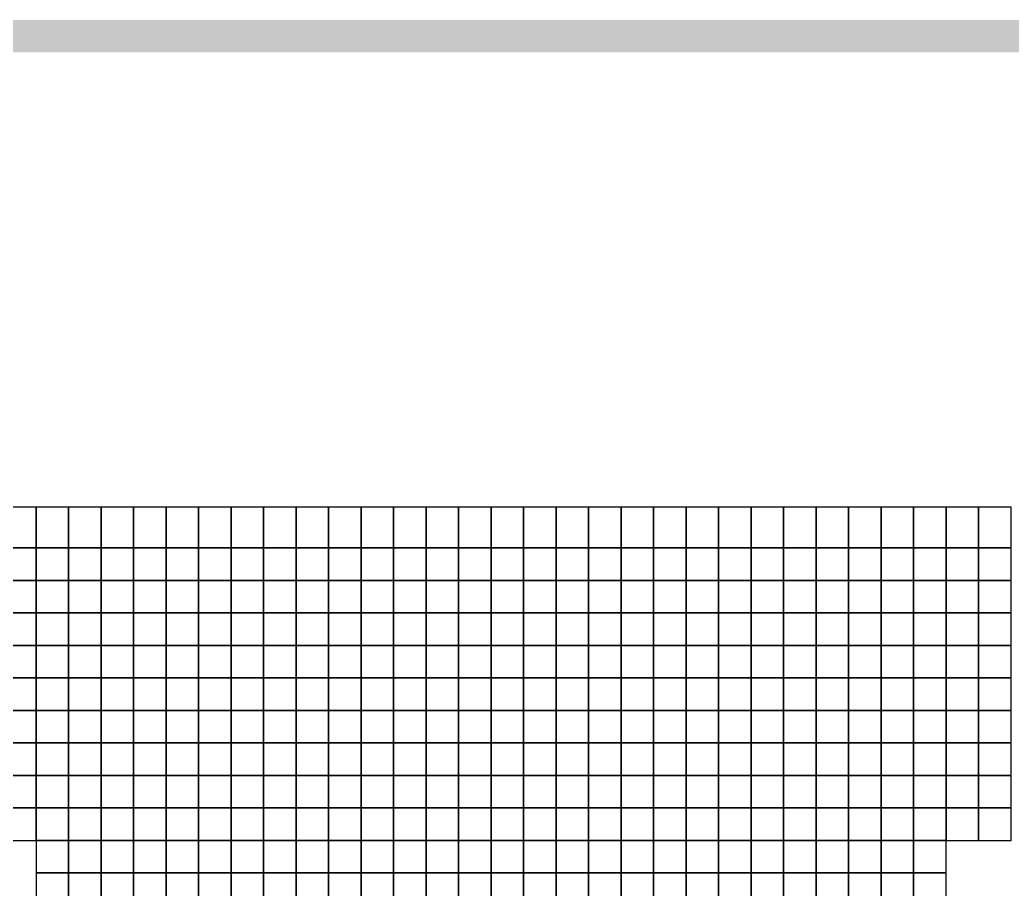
# Model space of a CAD drawing. Extents: x -2.8 to 74.5, y -0.2 to 18.4.
# Drawn here: x 30.07 to 36.2, y 11.9 to 17.25 of the extents above; entities that cross this region are included whole.
import ezdxf

# ---------------------------------------------------------------- set-up
doc = ezdxf.new("R2010")
doc.units = 0
doc.header["$MEASUREMENT"] = 0
doc.layers.add('layer_elements', color=7, linetype='Continuous')
doc.layers.add('layer_result_palette', color=7, linetype='Continuous')

msp = doc.modelspace()

# ---------------------------------------------------------------- linework, layer by layer
at = {"layer": 'layer_elements', "color": 171, "true_color": 0x8080ff}
for points in [[(29.97, 14), (30.17, 14), (30.17, 14.25), (29.97, 14.25)], [(30.17, 14), (30.37, 14), (30.37, 14.25), (30.17, 14.25)], [(30.37, 14), (30.57, 14), (30.57, 14.25), (30.37, 14.25)], [(30.57, 14), (30.77, 14), (30.77, 14.25), (30.57, 14.25)], [(30.77, 14), (30.97, 14), (30.97, 14.25), (30.77, 14.25)], [(30.97, 14), (31.17, 14), (31.17, 14.25), (30.97, 14.25)], [(31.17, 14), (31.37, 14), (31.37, 14.25), (31.17, 14.25)], [(31.37, 14), (31.57, 14), (31.57, 14.25), (31.37, 14.25)], [(31.57, 14), (31.77, 14), (31.77, 14.25), (31.57, 14.25)], [(31.77, 14), (31.97, 14), (31.97, 14.25), (31.77, 14.25)], [(31.97, 14), (32.17, 14), (32.17, 14.25), (31.97, 14.25)], [(32.17, 14), (32.37, 14), (32.37, 14.25), (32.17, 14.25)], [(32.37, 14), (32.57, 14), (32.57, 14.25), (32.37, 14.25)], [(32.57, 14), (32.77, 14), (32.77, 14.25), (32.57, 14.25)], [(32.77, 14), (32.97, 14), (32.97, 14.25), (32.77, 14.25)], [(32.97, 14), (33.17, 14), (33.17, 14.25), (32.97, 14.25)], [(33.17, 14), (33.37, 14), (33.37, 14.25), (33.17, 14.25)], [(33.37, 14), (33.57, 14), (33.57, 14.25), (33.37, 14.25)], [(33.57, 14), (33.77, 14), (33.77, 14.25), (33.57, 14.25)], [(33.77, 14), (33.97, 14), (33.97, 14.25), (33.77, 14.25)], [(33.97, 14), (34.17, 14), (34.17, 14.25), (33.97, 14.25)], [(34.17, 14), (34.37, 14), (34.37, 14.25), (34.17, 14.25)], [(34.37, 14), (34.57, 14), (34.57, 14.25), (34.37, 14.25)], [(34.57, 14), (34.77, 14), (34.77, 14.25), (34.57, 14.25)], [(34.77, 14), (34.97, 14), (34.97, 14.25), (34.77, 14.25)], [(34.97, 14), (35.17, 14), (35.17, 14.25), (34.97, 14.25)], [(35.17, 14), (35.37, 14), (35.37, 14.25), (35.17, 14.25)], [(35.37, 14), (35.57, 14), (35.57, 14.25), (35.37, 14.25)], [(35.57, 14), (35.77, 14), (35.77, 14.25), (35.57, 14.25)], [(35.77, 14), (35.97, 14), (35.97, 14.25), (35.77, 14.25)], [(35.97, 14), (36.17, 14), (36.17, 14.25), (35.97, 14.25)], [(29.97, 13.8), (30.17, 13.8), (30.17, 14), (29.97, 14)], [(30.17, 13.8), (30.37, 13.8), (30.37, 14), (30.17, 14)], [(30.37, 13.8), (30.57, 13.8), (30.57, 14), (30.37, 14)], [(30.57, 13.8), (30.77, 13.8), (30.77, 14), (30.57, 14)], [(30.77, 13.8), (30.97, 13.8), (30.97, 14), (30.77, 14)], [(30.97, 13.8), (31.17, 13.8), (31.17, 14), (30.97, 14)], [(31.17, 13.8), (31.37, 13.8), (31.37, 14), (31.17, 14)], [(31.37, 13.8), (31.57, 13.8), (31.57, 14), (31.37, 14)], [(31.57, 13.8), (31.77, 13.8), (31.77, 14), (31.57, 14)], [(31.77, 13.8), (31.97, 13.8), (31.97, 14), (31.77, 14)], [(31.97, 13.8), (32.17, 13.8), (32.17, 14), (31.97, 14)], [(32.17, 13.8), (32.37, 13.8), (32.37, 14), (32.17, 14)], [(32.37, 13.8), (32.57, 13.8), (32.57, 14), (32.37, 14)], [(32.57, 13.8), (32.77, 13.8), (32.77, 14), (32.57, 14)], [(32.77, 13.8), (32.97, 13.8), (32.97, 14), (32.77, 14)], [(32.97, 13.8), (33.17, 13.8), (33.17, 14), (32.97, 14)], [(33.17, 13.8), (33.37, 13.8), (33.37, 14), (33.17, 14)], [(33.37, 13.8), (33.57, 13.8), (33.57, 14), (33.37, 14)], [(33.57, 13.8), (33.77, 13.8), (33.77, 14), (33.57, 14)], [(33.77, 13.8), (33.97, 13.8), (33.97, 14), (33.77, 14)], [(33.97, 13.8), (34.17, 13.8), (34.17, 14), (33.97, 14)], [(34.17, 13.8), (34.37, 13.8), (34.37, 14), (34.17, 14)], [(34.37, 13.8), (34.57, 13.8), (34.57, 14), (34.37, 14)], [(34.57, 13.8), (34.77, 13.8), (34.77, 14), (34.57, 14)], [(34.77, 13.8), (34.97, 13.8), (34.97, 14), (34.77, 14)], [(34.97, 13.8), (35.17, 13.8), (35.17, 14), (34.97, 14)], [(35.17, 13.8), (35.37, 13.8), (35.37, 14), (35.17, 14)], [(35.37, 13.8), (35.57, 13.8), (35.57, 14), (35.37, 14)], [(35.57, 13.8), (35.77, 13.8), (35.77, 14), (35.57, 14)], [(35.77, 13.8), (35.97, 13.8), (35.97, 14), (35.77, 14)], [(35.97, 13.8), (36.17, 13.8), (36.17, 14), (35.97, 14)], [(29.97, 13.6), (30.17, 13.6), (30.17, 13.8), (29.97, 13.8)], [(30.17, 13.6), (30.37, 13.6), (30.37, 13.8), (30.17, 13.8)], [(30.37, 13.6), (30.57, 13.6), (30.57, 13.8), (30.37, 13.8)], [(30.57, 13.6), (30.77, 13.6), (30.77, 13.8), (30.57, 13.8)], [(30.77, 13.6), (30.97, 13.6), (30.97, 13.8), (30.77, 13.8)], [(30.97, 13.6), (31.17, 13.6), (31.17, 13.8), (30.97, 13.8)], [(31.17, 13.6), (31.37, 13.6), (31.37, 13.8), (31.17, 13.8)], [(31.37, 13.6), (31.57, 13.6), (31.57, 13.8), (31.37, 13.8)], [(31.57, 13.6), (31.77, 13.6), (31.77, 13.8), (31.57, 13.8)], [(31.77, 13.6), (31.97, 13.6), (31.97, 13.8), (31.77, 13.8)], [(31.97, 13.6), (32.17, 13.6), (32.17, 13.8), (31.97, 13.8)], [(32.17, 13.6), (32.37, 13.6), (32.37, 13.8), (32.17, 13.8)], [(32.37, 13.6), (32.57, 13.6), (32.57, 13.8), (32.37, 13.8)], [(32.57, 13.6), (32.77, 13.6), (32.77, 13.8), (32.57, 13.8)], [(32.77, 13.6), (32.97, 13.6), (32.97, 13.8), (32.77, 13.8)], [(32.97, 13.6), (33.17, 13.6), (33.17, 13.8), (32.97, 13.8)], [(33.17, 13.6), (33.37, 13.6), (33.37, 13.8), (33.17, 13.8)], [(33.37, 13.6), (33.57, 13.6), (33.57, 13.8), (33.37, 13.8)], [(33.57, 13.6), (33.77, 13.6), (33.77, 13.8), (33.57, 13.8)], [(33.77, 13.6), (33.97, 13.6), (33.97, 13.8), (33.77, 13.8)], [(33.97, 13.6), (34.17, 13.6), (34.17, 13.8), (33.97, 13.8)], [(34.17, 13.6), (34.37, 13.6), (34.37, 13.8), (34.17, 13.8)], [(34.37, 13.6), (34.57, 13.6), (34.57, 13.8), (34.37, 13.8)], [(34.57, 13.6), (34.77, 13.6), (34.77, 13.8), (34.57, 13.8)], [(34.77, 13.6), (34.97, 13.6), (34.97, 13.8), (34.77, 13.8)], [(34.97, 13.6), (35.17, 13.6), (35.17, 13.8), (34.97, 13.8)], [(35.17, 13.6), (35.37, 13.6), (35.37, 13.8), (35.17, 13.8)], [(35.37, 13.6), (35.57, 13.6), (35.57, 13.8), (35.37, 13.8)], [(35.57, 13.6), (35.77, 13.6), (35.77, 13.8), (35.57, 13.8)], [(35.77, 13.6), (35.97, 13.6), (35.97, 13.8), (35.77, 13.8)], [(35.97, 13.6), (36.17, 13.6), (36.17, 13.8), (35.97, 13.8)], [(29.97, 13.4), (30.17, 13.4), (30.17, 13.6), (29.97, 13.6)], [(30.17, 13.4), (30.37, 13.4), (30.37, 13.6), (30.17, 13.6)], [(30.37, 13.4), (30.57, 13.4), (30.57, 13.6), (30.37, 13.6)], [(30.57, 13.4), (30.77, 13.4), (30.77, 13.6), (30.57, 13.6)], [(30.77, 13.4), (30.97, 13.4), (30.97, 13.6), (30.77, 13.6)], [(30.97, 13.4), (31.17, 13.4), (31.17, 13.6), (30.97, 13.6)], [(31.17, 13.4), (31.37, 13.4), (31.37, 13.6), (31.17, 13.6)], [(31.37, 13.4), (31.57, 13.4), (31.57, 13.6), (31.37, 13.6)], [(31.57, 13.4), (31.77, 13.4), (31.77, 13.6), (31.57, 13.6)], [(31.77, 13.4), (31.97, 13.4), (31.97, 13.6), (31.77, 13.6)], [(31.97, 13.4), (32.17, 13.4), (32.17, 13.6), (31.97, 13.6)], [(32.17, 13.4), (32.37, 13.4), (32.37, 13.6), (32.17, 13.6)], [(32.37, 13.4), (32.57, 13.4), (32.57, 13.6), (32.37, 13.6)], [(32.57, 13.4), (32.77, 13.4), (32.77, 13.6), (32.57, 13.6)], [(32.77, 13.4), (32.97, 13.4), (32.97, 13.6), (32.77, 13.6)], [(32.97, 13.4), (33.17, 13.4), (33.17, 13.6), (32.97, 13.6)], [(33.17, 13.4), (33.37, 13.4), (33.37, 13.6), (33.17, 13.6)], [(33.37, 13.4), (33.57, 13.4), (33.57, 13.6), (33.37, 13.6)], [(33.57, 13.4), (33.77, 13.4), (33.77, 13.6), (33.57, 13.6)], [(33.77, 13.4), (33.97, 13.4), (33.97, 13.6), (33.77, 13.6)], [(33.97, 13.4), (34.17, 13.4), (34.17, 13.6), (33.97, 13.6)], [(34.17, 13.4), (34.37, 13.4), (34.37, 13.6), (34.17, 13.6)], [(34.37, 13.4), (34.57, 13.4), (34.57, 13.6), (34.37, 13.6)], [(34.57, 13.4), (34.77, 13.4), (34.77, 13.6), (34.57, 13.6)], [(34.77, 13.4), (34.97, 13.4), (34.97, 13.6), (34.77, 13.6)], [(34.97, 13.4), (35.17, 13.4), (35.17, 13.6), (34.97, 13.6)], [(35.17, 13.4), (35.37, 13.4), (35.37, 13.6), (35.17, 13.6)], [(35.37, 13.4), (35.57, 13.4), (35.57, 13.6), (35.37, 13.6)], [(35.57, 13.4), (35.77, 13.4), (35.77, 13.6), (35.57, 13.6)], [(31.17, 13.2), (31.37, 13.2), (31.37, 13.4), (31.17, 13.4)], [(31.37, 13.2), (31.57, 13.2), (31.57, 13.4), (31.37, 13.4)], [(31.57, 13.2), (31.77, 13.2), (31.77, 13.4), (31.57, 13.4)], [(31.77, 13.2), (31.97, 13.2), (31.97, 13.4), (31.77, 13.4)], [(31.97, 13.2), (32.17, 13.2), (32.17, 13.4), (31.97, 13.4)], [(32.17, 13.2), (32.37, 13.2), (32.37, 13.4), (32.17, 13.4)], [(32.37, 13.2), (32.57, 13.2), (32.57, 13.4), (32.37, 13.4)], [(32.57, 13.2), (32.77, 13.2), (32.77, 13.4), (32.57, 13.4)], [(32.77, 13.2), (32.97, 13.2), (32.97, 13.4), (32.77, 13.4)], [(32.97, 13.2), (33.17, 13.2), (33.17, 13.4), (32.97, 13.4)], [(33.17, 13.2), (33.37, 13.2), (33.37, 13.4), (33.17, 13.4)], [(33.37, 13.2), (33.57, 13.2), (33.57, 13.4), (33.37, 13.4)], [(33.57, 13.2), (33.77, 13.2), (33.77, 13.4), (33.57, 13.4)], [(33.77, 13.2), (33.97, 13.2), (33.97, 13.4), (33.77, 13.4)], [(33.97, 13.2), (34.17, 13.2), (34.17, 13.4), (33.97, 13.4)], [(34.17, 13.2), (34.37, 13.2), (34.37, 13.4), (34.17, 13.4)], [(34.37, 13.2), (34.57, 13.2), (34.57, 13.4), (34.37, 13.4)], [(34.57, 13.2), (34.77, 13.2), (34.77, 13.4), (34.57, 13.4)], [(34.77, 13.2), (34.97, 13.2), (34.97, 13.4), (34.77, 13.4)], [(34.97, 13.2), (35.17, 13.2), (35.17, 13.4), (34.97, 13.4)], [(35.17, 13.2), (35.37, 13.2), (35.37, 13.4), (35.17, 13.4)], [(35.37, 13.2), (35.57, 13.2), (35.57, 13.4), (35.37, 13.4)], [(31.37, 13), (31.57, 13), (31.57, 13.2), (31.37, 13.2)], [(31.97, 13), (32.17, 13), (32.17, 13.2), (31.97, 13.2)], [(32.17, 13), (32.37, 13), (32.37, 13.2), (32.17, 13.2)], [(32.37, 13), (32.57, 13), (32.57, 13.2), (32.37, 13.2)], [(32.57, 13), (32.77, 13), (32.77, 13.2), (32.57, 13.2)], [(32.77, 13), (32.97, 13), (32.97, 13.2), (32.77, 13.2)], [(32.97, 13), (33.17, 13), (33.17, 13.2), (32.97, 13.2)], [(33.17, 13), (33.37, 13), (33.37, 13.2), (33.17, 13.2)], [(33.37, 13), (33.57, 13), (33.57, 13.2), (33.37, 13.2)], [(32.37, 12.8), (32.57, 12.8), (32.57, 13), (32.37, 13)], [(32.57, 12.8), (32.77, 12.8), (32.77, 13), (32.57, 13)], [(32.77, 12.8), (32.97, 12.8), (32.97, 13), (32.77, 13)], [(32.97, 12.8), (33.17, 12.8), (33.17, 13), (32.97, 13)], [(35.97, 12.2), (36.17, 12.2), (36.17, 12.4, 0), (35.97, 12.4, 0)]]:
    msp.add_3dface(points, dxfattribs=at)
at = {"layer": 'layer_elements', "color": 51, "true_color": 0xffff73}
for points in [[(35.77, 13.4), (35.97, 13.4), (35.97, 13.6), (35.77, 13.6)], [(35.97, 13.4), (36.17, 13.4), (36.17, 13.6), (35.97, 13.6)], [(29.97, 13.2), (30.17, 13.2), (30.17, 13.4), (29.97, 13.4)], [(30.17, 13.2), (30.37, 13.2), (30.37, 13.4), (30.17, 13.4)], [(30.37, 13.2), (30.57, 13.2), (30.57, 13.4), (30.37, 13.4)], [(30.57, 13.2), (30.77, 13.2), (30.77, 13.4), (30.57, 13.4)], [(30.77, 13.2), (30.97, 13.2), (30.97, 13.4), (30.77, 13.4)], [(30.97, 13.2), (31.17, 13.2), (31.17, 13.4), (30.97, 13.4)], [(35.57, 13.2), (35.77, 13.2), (35.77, 13.4), (35.57, 13.4)], [(35.77, 13.2), (35.97, 13.2), (35.97, 13.4), (35.77, 13.4)], [(35.97, 13.2), (36.17, 13.2), (36.17, 13.4), (35.97, 13.4)], [(29.97, 13), (30.17, 13), (30.17, 13.2), (29.97, 13.2)], [(30.17, 13), (30.37, 13), (30.37, 13.2), (30.17, 13.2)], [(30.37, 13), (30.57, 13), (30.57, 13.2), (30.37, 13.2)], [(30.57, 13), (30.77, 13), (30.77, 13.2), (30.57, 13.2)], [(30.77, 13), (30.97, 13), (30.97, 13.2), (30.77, 13.2)], [(30.97, 13), (31.17, 13), (31.17, 13.2), (30.97, 13.2)], [(31.17, 13), (31.37, 13), (31.37, 13.2), (31.17, 13.2)], [(31.57, 13), (31.77, 13), (31.77, 13.2), (31.57, 13.2)], [(31.77, 13), (31.97, 13), (31.97, 13.2), (31.77, 13.2)], [(33.57, 13), (33.77, 13), (33.77, 13.2), (33.57, 13.2)], [(33.77, 13), (33.97, 13), (33.97, 13.2), (33.77, 13.2)], [(33.97, 13), (34.17, 13), (34.17, 13.2), (33.97, 13.2)], [(34.17, 13), (34.37, 13), (34.37, 13.2), (34.17, 13.2)], [(34.37, 13), (34.57, 13), (34.57, 13.2), (34.37, 13.2)], [(34.57, 13), (34.77, 13), (34.77, 13.2), (34.57, 13.2)], [(34.77, 13), (34.97, 13), (34.97, 13.2), (34.77, 13.2)], [(34.97, 13), (35.17, 13), (35.17, 13.2), (34.97, 13.2)], [(35.17, 13), (35.37, 13), (35.37, 13.2), (35.17, 13.2)], [(35.37, 13), (35.57, 13), (35.57, 13.2), (35.37, 13.2)], [(35.57, 13), (35.77, 13), (35.77, 13.2), (35.57, 13.2)], [(35.77, 13), (35.97, 13), (35.97, 13.2), (35.77, 13.2)], [(30.77, 12.8), (30.97, 12.8), (30.97, 13), (30.77, 13)], [(30.97, 12.8), (31.17, 12.8), (31.17, 13), (30.97, 13)], [(31.17, 12.8), (31.37, 12.8), (31.37, 13), (31.17, 13)], [(31.37, 12.8), (31.57, 12.8), (31.57, 13), (31.37, 13)], [(31.57, 12.8), (31.77, 12.8), (31.77, 13), (31.57, 13)], [(31.77, 12.8), (31.97, 12.8), (31.97, 13), (31.77, 13)], [(31.97, 12.8), (32.17, 12.8), (32.17, 13), (31.97, 13)], [(32.17, 12.8), (32.37, 12.8), (32.37, 13), (32.17, 13)], [(33.17, 12.8), (33.37, 12.8), (33.37, 13), (33.17, 13)], [(33.37, 12.8), (33.57, 12.8), (33.57, 13), (33.37, 13)], [(33.57, 12.8), (33.77, 12.8), (33.77, 13), (33.57, 13)], [(33.77, 12.8), (33.97, 12.8), (33.97, 13), (33.77, 13)], [(33.97, 12.8), (34.17, 12.8), (34.17, 13), (33.97, 13)], [(34.17, 12.8), (34.37, 12.8), (34.37, 13), (34.17, 13)], [(34.37, 12.8), (34.57, 12.8), (34.57, 13), (34.37, 13)], [(34.57, 12.8), (34.77, 12.8), (34.77, 13), (34.57, 13)], [(34.77, 12.8), (34.97, 12.8), (34.97, 13), (34.77, 13)], [(30.97, 12.6), (31.17, 12.6), (31.17, 12.8), (30.97, 12.8)], [(31.17, 12.6), (31.37, 12.6), (31.37, 12.8), (31.17, 12.8)], [(31.37, 12.6), (31.57, 12.6), (31.57, 12.8), (31.37, 12.8)], [(31.57, 12.6), (31.77, 12.6), (31.77, 12.8), (31.57, 12.8)], [(31.77, 12.6), (31.97, 12.6), (31.97, 12.8), (31.77, 12.8)], [(31.97, 12.6), (32.17, 12.6), (32.17, 12.8), (31.97, 12.8)], [(32.17, 12.6), (32.37, 12.6), (32.37, 12.8), (32.17, 12.8)], [(32.37, 12.6), (32.57, 12.6), (32.57, 12.8), (32.37, 12.8)], [(32.57, 12.6), (32.77, 12.6), (32.77, 12.8), (32.57, 12.8)], [(32.77, 12.6), (32.97, 12.6), (32.97, 12.8), (32.77, 12.8)], [(32.97, 12.6), (33.17, 12.6), (33.17, 12.8), (32.97, 12.8)], [(33.17, 12.6), (33.37, 12.6), (33.37, 12.8), (33.17, 12.8)], [(33.37, 12.6), (33.57, 12.6), (33.57, 12.8), (33.37, 12.8)], [(33.57, 12.6), (33.77, 12.6), (33.77, 12.8), (33.57, 12.8)], [(33.77, 12.6), (33.97, 12.6), (33.97, 12.8), (33.77, 12.8)], [(33.97, 12.6), (34.17, 12.6), (34.17, 12.8), (33.97, 12.8)], [(34.17, 12.6), (34.37, 12.6), (34.37, 12.8), (34.17, 12.8)], [(34.37, 12.6), (34.57, 12.6), (34.57, 12.8), (34.37, 12.8)], [(34.57, 12.6), (34.77, 12.6), (34.77, 12.8), (34.57, 12.8)], [(34.77, 12.6), (34.97, 12.6), (34.97, 12.8), (34.77, 12.8)], [(30.97, 12.4), (31.17, 12.4), (31.17, 12.6), (30.97, 12.6)], [(31.17, 12.4), (31.37, 12.4), (31.37, 12.6), (31.17, 12.6)], [(31.37, 12.4), (31.57, 12.4), (31.57, 12.6), (31.37, 12.6)], [(31.57, 12.4), (31.77, 12.4), (31.77, 12.6), (31.57, 12.6)], [(31.77, 12.4), (31.97, 12.4), (31.97, 12.6), (31.77, 12.6)], [(31.97, 12.4), (32.17, 12.4), (32.17, 12.6), (31.97, 12.6)], [(32.17, 12.4), (32.37, 12.4), (32.37, 12.6), (32.17, 12.6)], [(32.37, 12.4), (32.57, 12.4), (32.57, 12.6), (32.37, 12.6)], [(32.57, 12.4), (32.77, 12.4), (32.77, 12.6), (32.57, 12.6)], [(32.77, 12.4), (32.97, 12.4), (32.97, 12.6), (32.77, 12.6)], [(32.97, 12.4), (33.17, 12.4), (33.17, 12.6), (32.97, 12.6)], [(33.17, 12.4), (33.37, 12.4), (33.37, 12.6), (33.17, 12.6)], [(33.37, 12.4), (33.57, 12.4), (33.57, 12.6), (33.37, 12.6)], [(33.57, 12.4), (33.77, 12.4), (33.77, 12.6), (33.57, 12.6)], [(33.77, 12.4), (33.97, 12.4), (33.97, 12.6), (33.77, 12.6)], [(33.97, 12.4), (34.17, 12.4), (34.17, 12.6), (33.97, 12.6)], [(34.17, 12.4), (34.37, 12.4), (34.37, 12.6), (34.17, 12.6)], [(34.37, 12.4), (34.57, 12.4), (34.57, 12.6), (34.37, 12.6)], [(34.57, 12.4), (34.77, 12.4), (34.77, 12.6), (34.57, 12.6)], [(35.97, 12.4, 0), (36.17, 12.4, 0), (36.17, 12.6), (35.97, 12.6)], [(30.97, 12.2), (31.17, 12.2), (31.17, 12.4), (30.97, 12.4)], [(31.17, 12.2), (31.37, 12.2), (31.37, 12.4), (31.17, 12.4)], [(31.37, 12.2), (31.57, 12.2), (31.57, 12.4), (31.37, 12.4)], [(31.57, 12.2), (31.77, 12.2), (31.77, 12.4), (31.57, 12.4)], [(31.77, 12.2), (31.97, 12.2), (31.97, 12.4), (31.77, 12.4)], [(31.97, 12.2), (32.17, 12.2), (32.17, 12.4), (31.97, 12.4)], [(32.17, 12.2), (32.37, 12.2), (32.37, 12.4), (32.17, 12.4)], [(32.37, 12.2), (32.57, 12.2), (32.57, 12.4), (32.37, 12.4)], [(32.57, 12.2), (32.77, 12.2), (32.77, 12.4), (32.57, 12.4)], [(32.77, 12.2), (32.97, 12.2), (32.97, 12.4), (32.77, 12.4)], [(32.97, 12.2), (33.17, 12.2), (33.17, 12.4), (32.97, 12.4)], [(33.17, 12.2), (33.37, 12.2), (33.37, 12.4), (33.17, 12.4)], [(33.37, 12.2), (33.57, 12.2), (33.57, 12.4), (33.37, 12.4)], [(33.57, 12.2), (33.77, 12.2), (33.77, 12.4), (33.57, 12.4)], [(33.77, 12.2), (33.97, 12.2), (33.97, 12.4), (33.77, 12.4)], [(33.97, 12.2), (34.17, 12.2), (34.17, 12.4), (33.97, 12.4)], [(34.17, 12.2), (34.37, 12.2), (34.37, 12.4), (34.17, 12.4)], [(34.37, 12.2), (34.57, 12.2), (34.57, 12.4), (34.37, 12.4)], [(34.57, 12.2), (34.77, 12.2), (34.77, 12.4), (34.57, 12.4)], [(30.17, 12), (30.37, 12, 0), (30.37, 12.2, 0), (30.17, 12.2)], [(30.37, 12, 0), (30.57, 12), (30.57, 12.2), (30.37, 12.2, 0)], [(30.57, 12), (30.77, 12), (30.77, 12.2), (30.57, 12.2)], [(30.77, 12), (30.97, 12), (30.97, 12.2), (30.77, 12.2)], [(30.97, 12), (31.17, 12), (31.17, 12.2), (30.97, 12.2)], [(31.17, 12), (31.37, 12), (31.37, 12.2), (31.17, 12.2)], [(31.37, 12), (31.57, 12), (31.57, 12.2), (31.37, 12.2)], [(31.57, 12), (31.77, 12), (31.77, 12.2), (31.57, 12.2)], [(31.77, 12), (31.97, 12), (31.97, 12.2), (31.77, 12.2)], [(31.97, 12), (32.17, 12), (32.17, 12.2), (31.97, 12.2)], [(32.17, 12), (32.37, 12), (32.37, 12.2), (32.17, 12.2)], [(32.37, 12), (32.57, 12), (32.57, 12.2), (32.37, 12.2)], [(32.57, 12), (32.77, 12), (32.77, 12.2), (32.57, 12.2)], [(32.77, 12), (32.97, 12), (32.97, 12.2), (32.77, 12.2)], [(32.97, 12), (33.17, 12), (33.17, 12.2), (32.97, 12.2)], [(33.17, 12), (33.37, 12), (33.37, 12.2), (33.17, 12.2)], [(33.37, 12), (33.57, 12), (33.57, 12.2), (33.37, 12.2)], [(33.57, 12), (33.77, 12), (33.77, 12.2), (33.57, 12.2)], [(33.77, 12), (33.97, 12), (33.97, 12.2), (33.77, 12.2)], [(33.97, 12), (34.17, 12), (34.17, 12.2), (33.97, 12.2)], [(34.17, 12), (34.37, 12), (34.37, 12.2), (34.17, 12.2)], [(34.37, 12), (34.57, 12), (34.57, 12.2), (34.37, 12.2)], [(34.57, 12), (34.77, 12), (34.77, 12.2), (34.57, 12.2)], [(30.17, 11.8), (30.37, 11.8, 0), (30.37, 12, 0), (30.17, 12)], [(30.37, 11.8, 0), (30.57, 11.8), (30.57, 12), (30.37, 12, 0)], [(30.57, 11.8), (30.77, 11.8), (30.77, 12), (30.57, 12)], [(30.77, 11.8), (30.97, 11.8), (30.97, 12), (30.77, 12)], [(30.97, 11.8), (31.17, 11.8), (31.17, 12), (30.97, 12)], [(31.17, 11.8), (31.37, 11.8), (31.37, 12), (31.17, 12)], [(31.37, 11.8), (31.57, 11.8), (31.57, 12), (31.37, 12)], [(31.57, 11.8), (31.77, 11.8), (31.77, 12), (31.57, 12)], [(31.77, 11.8), (31.97, 11.8), (31.97, 12), (31.77, 12)], [(31.97, 11.8), (32.17, 11.8), (32.17, 12), (31.97, 12)], [(32.17, 11.8), (32.37, 11.8), (32.37, 12), (32.17, 12)], [(32.37, 11.8), (32.57, 11.8), (32.57, 12), (32.37, 12)], [(32.57, 11.8), (32.77, 11.8), (32.77, 12), (32.57, 12)], [(32.77, 11.8), (32.97, 11.8), (32.97, 12), (32.77, 12)], [(32.97, 11.8), (33.17, 11.8), (33.17, 12), (32.97, 12)], [(33.17, 11.8), (33.37, 11.8), (33.37, 12), (33.17, 12)], [(33.37, 11.8), (33.57, 11.8), (33.57, 12), (33.37, 12)], [(33.57, 11.8), (33.77, 11.8), (33.77, 12), (33.57, 12)], [(33.77, 11.8), (33.97, 11.8), (33.97, 12), (33.77, 12)], [(33.97, 11.8), (34.17, 11.8), (34.17, 12), (33.97, 12)], [(34.17, 11.8), (34.37, 11.8), (34.37, 12), (34.17, 12)], [(34.37, 11.8), (34.57, 11.8), (34.57, 12), (34.37, 12)], [(34.57, 11.8), (34.77, 11.8), (34.77, 12), (34.57, 12)]]:
    msp.add_3dface(points, dxfattribs=at)
at = {"layer": 'layer_elements', "color": 40, "true_color": 0xffdc37}
for points in [[(35.97, 13), (36.17, 13), (36.17, 13.2), (35.97, 13.2)], [(29.97, 12.8), (30.17, 12.8), (30.17, 13), (29.97, 13)], [(30.17, 12.8), (30.37, 12.8), (30.37, 13), (30.17, 13)], [(30.37, 12.8), (30.57, 12.8), (30.57, 13), (30.37, 13)], [(30.57, 12.8), (30.77, 12.8), (30.77, 13), (30.57, 13)], [(34.97, 12.8), (35.17, 12.8), (35.17, 13), (34.97, 13)], [(35.17, 12.8), (35.37, 12.8), (35.37, 13), (35.17, 13)], [(35.37, 12.8), (35.57, 12.8), (35.57, 13), (35.37, 13)], [(35.57, 12.8), (35.77, 12.8), (35.77, 13), (35.57, 13)], [(35.77, 12.8), (35.97, 12.8), (35.97, 13), (35.77, 13)], [(35.97, 12.8), (36.17, 12.8), (36.17, 13), (35.97, 13)], [(30.57, 12.6), (30.77, 12.6), (30.77, 12.8), (30.57, 12.8)], [(30.77, 12.6), (30.97, 12.6), (30.97, 12.8), (30.77, 12.8)], [(34.97, 12.6), (35.17, 12.6), (35.17, 12.8), (34.97, 12.8)], [(35.37, 12.6), (35.57, 12.6), (35.57, 12.8), (35.37, 12.8)], [(30.77, 12.4), (30.97, 12.4), (30.97, 12.6), (30.77, 12.6)], [(34.77, 12.4), (34.97, 12.4), (34.97, 12.6), (34.77, 12.6)], [(35.77, 12.4, 0), (35.97, 12.4, 0), (35.97, 12.6), (35.77, 12.6)], [(29.97, 12.2), (30.17, 12.2), (30.17, 12.4), (29.97, 12.4, 0)], [(30.77, 12.2), (30.97, 12.2), (30.97, 12.4), (30.77, 12.4)], [(34.77, 12.2), (34.97, 12.2), (34.97, 12.4), (34.77, 12.4)], [(35.77, 12.2), (35.97, 12.2), (35.97, 12.4, 0), (35.77, 12.4, 0)], [(34.77, 12), (34.97, 12), (34.97, 12.2), (34.77, 12.2)], [(34.97, 12), (35.17, 12), (35.17, 12.2), (34.97, 12.2)], [(35.17, 12), (35.37, 12), (35.37, 12.2), (35.17, 12.2)], [(35.37, 12), (35.57, 12, 0), (35.57, 12.2, 0), (35.37, 12.2)], [(34.77, 11.8), (34.97, 11.8), (34.97, 12), (34.77, 12)], [(34.97, 11.8), (35.17, 11.8), (35.17, 12), (34.97, 12)], [(35.17, 11.8), (35.37, 11.8), (35.37, 12), (35.17, 12)], [(35.37, 11.8), (35.57, 11.8, 0), (35.57, 12, 0), (35.37, 12)], [(35.57, 11.8, 0), (35.77, 11.8), (35.77, 12), (35.57, 12, 0)]]:
    msp.add_3dface(points, dxfattribs=at)
at = {"layer": 'layer_elements', "color": 40, "true_color": 0xffa41c}
for points in [[(29.97, 12.6), (30.17, 12.6), (30.17, 12.8), (29.97, 12.8)], [(30.17, 12.6), (30.37, 12.6), (30.37, 12.8), (30.17, 12.8)], [(30.37, 12.6), (30.57, 12.6), (30.57, 12.8), (30.37, 12.8)], [(35.17, 12.6), (35.37, 12.6), (35.37, 12.8), (35.17, 12.8)], [(35.57, 12.6), (35.77, 12.6), (35.77, 12.8), (35.57, 12.8)], [(35.77, 12.6), (35.97, 12.6), (35.97, 12.8), (35.77, 12.8)], [(35.97, 12.6), (36.17, 12.6), (36.17, 12.8), (35.97, 12.8)], [(29.97, 12.4, 0), (30.17, 12.4), (30.17, 12.6), (29.97, 12.6)], [(30.57, 12.4), (30.77, 12.4), (30.77, 12.6), (30.57, 12.6)], [(34.97, 12.4), (35.17, 12.4), (35.17, 12.6), (34.97, 12.6)], [(35.17, 12.4), (35.37, 12.4), (35.37, 12.6), (35.17, 12.6)], [(30.57, 12.2), (30.77, 12.2), (30.77, 12.4), (30.57, 12.4)], [(34.97, 12.2), (35.17, 12.2), (35.17, 12.4), (34.97, 12.4)], [(35.17, 12.2), (35.37, 12.2), (35.37, 12.4), (35.17, 12.4)], [(35.57, 12, 0), (35.77, 12), (35.77, 12.2), (35.57, 12.2, 0)]]:
    msp.add_3dface(points, dxfattribs=at)
at = {"layer": 'layer_elements', "color": 30, "true_color": 0xff6600}
for points in [[(30.17, 12.4), (30.37, 12.4), (30.37, 12.6), (30.17, 12.6)], [(30.37, 12.4), (30.57, 12.4), (30.57, 12.6), (30.37, 12.6)], [(35.37, 12.4), (35.57, 12.4, 0), (35.57, 12.6), (35.37, 12.6)], [(35.57, 12.4, 0), (35.77, 12.4, 0), (35.77, 12.6), (35.57, 12.6)], [(30.17, 12.2), (30.37, 12.2, 0), (30.37, 12.4), (30.17, 12.4)], [(30.37, 12.2, 0), (30.57, 12.2), (30.57, 12.4), (30.37, 12.4)], [(35.57, 12.2, 0), (35.77, 12.2), (35.77, 12.4, 0), (35.57, 12.4, 0)]]:
    msp.add_3dface(points, dxfattribs=at)
at = {"layer": 'layer_elements', "color": 6, "true_color": 0xff00ff}
msp.add_3dface([(35.37, 12.2), (35.57, 12.2, 0), (35.57, 12.4, 0), (35.37, 12.4)], dxfattribs=at)
at = {"layer": 'layer_result_palette', "color": 40, "true_color": 0xffdc37}
msp.add_solid([(23.6867, 17.05), (36.22, 17.05), (23.6867, 17.25), (36.22, 17.25)], dxfattribs=at)

doc.saveas('drawing.dxf')
